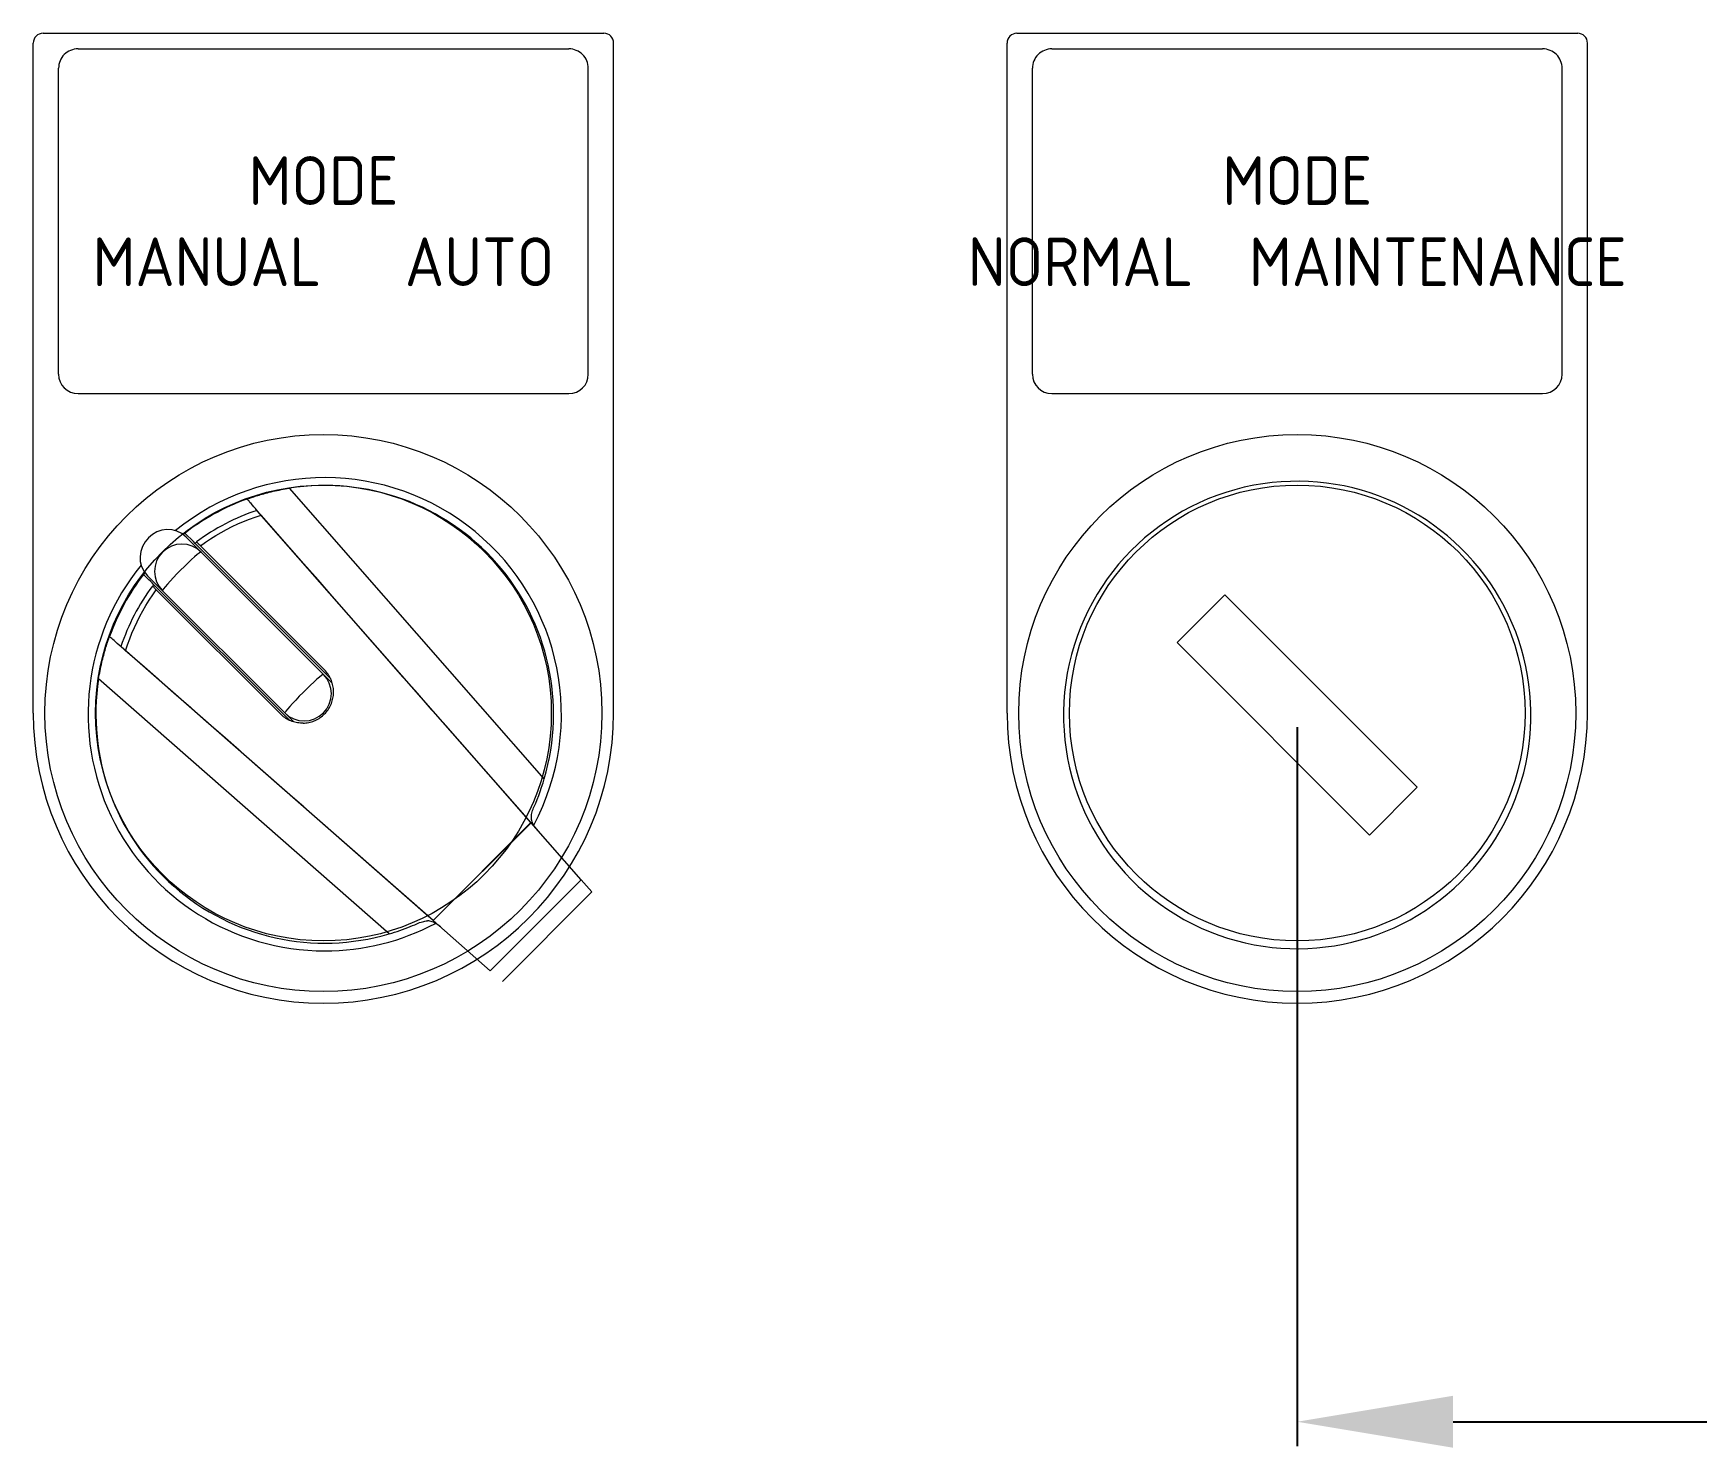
# Model space of a CAD drawing. Header units: millimetres. Extents: x 42356 to 50646, y 31507 to 39566.
# Drawn here: x 43291.1 to 43376.5, y 32936.4 to 33009 of the extents above; entities that cross this region are included whole.
import ezdxf

# ---------------------------------------------------------------- set-up
doc = ezdxf.new("R2010")
doc.units = ezdxf.units.MM
doc.layers.add('! NO PLOT !', color=7, linetype='Continuous', true_color=0xff75dd, plot=False)
doc.layers.add('000-PI-Oprema', color=30, linetype='Continuous', lineweight=5)
doc.layers.add('000-PI_TEXT', color=7, linetype='Continuous')
doc.styles.add('PI0', font='isocpeur.ttf', dxfattribs={"width": 0.9})
doc.styles.get("Standard").update_dxf_attribs({"font": 'arial.ttf'})
doc.dimstyles.new('ISO-25-lb', dxfattribs={"dimtxt": 8, "dimasz": 8, "dimexe": 1.25, "dimexo": 0.625, "dimtad": 1, "dimtxsty": 'Standard', "dimcen": 5, "dimadec": 0, "dimazin": 0, "dimtfac": 1, "dimtmove": 0, "dimatfit": 3, "dimfxl": 0, "dimarcsym": 0})

# ---------------------------------------------------------------- blocks, each defined once
blk = doc.blocks.new('podloska')
at = {"layer": '000-PI-Oprema'}
for p, q in [((43279.196, 39098.35), (43307.996, 39098.35)), ((43278.696, 39063.45), (43278.696, 39097.85)), ((43280.996, 39097.55), (43306.196, 39097.55)), ((43308.496, 39063.45), (43308.496, 39097.85)), ((43279.996, 39080.85), (43279.996, 39096.55)), ((43307.196, 39080.85), (43307.196, 39096.55)), ((43280.996, 39079.85), (43306.196, 39079.85))]:
    blk.add_line(p, q, dxfattribs=at)
blk.add_circle((43293.596, 39063.45), 14.3, dxfattribs=at)
at = {"layer": '000-PI-Oprema', "ltscale": 0.25}
blk.add_circle((43293.596, 39063.45), 11.7, dxfattribs=at)
at = {"layer": '000-PI-Oprema'}
for centre, radius, start, end in [((43279.196, 39097.85), 0.5, 89.99996, 179.99983), ((43307.996, 39097.85), 0.5, 0.00017, 90.00004), ((43280.996, 39096.55), 1, 90.00002, 180.00009), ((43306.196, 39096.55), 1, 359.99991, 89.99998), ((43280.996, 39080.85), 1, 180, 269.99998), ((43306.196, 39080.85), 1, 270.00002, 0), ((43293.596, 39063.45), 14.9, 180, 0)]:
    blk.add_arc(centre, radius, start, end, dxfattribs=at)
blk = doc.blocks.new('*D220')
at = {"layer": '! NO PLOT !', "color": 0, "linetype": 'Continuous', "lineweight": -2, "ltscale": 0.25, "transparency": 16777216}
for p, q in [((43356.017, 32973.364), (43356.017, 32936.451)), ((43431.017, 32973.364), (43431.017, 32936.451)), ((43364.017, 32937.701), (43423.017, 32937.701))]:
    blk.add_line(p, q, dxfattribs=at)
at = {"layer": '! NO PLOT !', "color": 0, "ltscale": 0.25, "transparency": 16777216}
for points in [[(43364.017, 32939.034), (43364.017, 32936.367), (43356.017, 32937.701)], [(43423.017, 32939.034), (43423.017, 32936.367), (43431.017, 32937.701)]]:
    blk.add_solid(points, dxfattribs=at)
at = {"layer": 'Defpoints', "color": 0, "ltscale": 0.25, "transparency": 16777216}
for p in [(43356.017, 32973.989), (43431.017, 32973.989), (43431.017, 32937.701)]:
    blk.add_point(p, dxfattribs=at)
at = {"layer": '! NO PLOT !', "color": 0, "ltscale": 0.25, "transparency": 16777216, "insert": (43393.517, 32942.394), "char_height": 8, "attachment_point": 5}
blk.add_mtext('75', dxfattribs=at)

msp = doc.modelspace()

# ---------------------------------------------------------------- linework, layer by layer
at = {"layer": '000-PI-Oprema'}
for p, q in [((43302.503, 32985.216), (43302.569, 32985.237)), ((43302.569, 32985.237), (43302.639, 32985.258)), ((43302.639, 32985.258), (43302.711, 32985.28)), ((43302.711, 32985.28), (43302.788, 32985.303)), ((43302.788, 32985.303), (43302.87, 32985.326)), ((43302.87, 32985.326), (43302.955, 32985.35)), ((43302.955, 32985.35), (43303.044, 32985.375)), ((43303.044, 32985.375), (43303.136, 32985.399)), ((43303.136, 32985.399), (43303.232, 32985.423)), ((43303.232, 32985.423), (43303.33, 32985.447)), ((43303.33, 32985.447), (43303.43, 32985.471)), ((43303.43, 32985.471), (43303.532, 32985.494)), ((43303.532, 32985.494), (43303.636, 32985.517)), ((43303.636, 32985.517), (43303.741, 32985.539)), ((43303.741, 32985.539), (43303.847, 32985.56)), ((43303.847, 32985.56), (43303.952, 32985.58)), ((43303.952, 32985.58), (43304.058, 32985.599)), ((43304.058, 32985.599), (43304.162, 32985.616)), ((43304.162, 32985.616), (43304.266, 32985.633)), ((43317.357, 32970.715), (43304.266, 32985.633)), ((43302.093, 32985.076), (43302.096, 32985.077)), ((43302.097, 32985.072), (43302.093, 32985.076)), ((43302.096, 32985.077), (43302.104, 32985.08)), ((43302.109, 32985.058), (43302.097, 32985.072)), ((43302.104, 32985.08), (43302.119, 32985.085)), ((43302.13, 32985.035), (43302.109, 32985.058)), ((43302.119, 32985.085), (43302.139, 32985.093)), ((43302.159, 32985.002), (43302.13, 32985.035)), ((43302.139, 32985.093), (43302.165, 32985.102)), ((43302.197, 32984.959), (43302.159, 32985.002)), ((43302.165, 32985.102), (43302.197, 32985.113)), ((43302.197, 32985.113), (43302.235, 32985.126)), ((43302.244, 32984.905), (43302.197, 32984.959)), ((43302.235, 32985.126), (43302.278, 32985.141)), ((43302.3, 32984.84), (43302.244, 32984.905)), ((43302.278, 32985.141), (43302.327, 32985.158)), ((43302.366, 32984.765), (43302.3, 32984.84)), ((43302.327, 32985.158), (43302.381, 32985.176)), ((43302.441, 32984.679), (43302.366, 32984.765)), ((43302.381, 32985.176), (43302.44, 32985.195)), ((43302.44, 32985.195), (43302.503, 32985.216)), ((43302.526, 32984.583), (43302.441, 32984.679)), ((43302.621, 32984.475), (43302.526, 32984.583)), ((43302.634, 32984.458), (43302.606, 32984.49)), ((43316.359, 32968.82), (43302.621, 32984.475)), ((43302.663, 32984.425), (43302.634, 32984.458)), ((43302.693, 32984.391), (43302.663, 32984.425)), ((43302.723, 32984.357), (43302.693, 32984.391)), ((43301.046, 32983.517), (43301.331, 32983.661)), ((43301.331, 32983.661), (43301.621, 32983.796)), ((43301.621, 32983.796), (43301.915, 32983.923)), ((43301.915, 32983.923), (43302.212, 32984.04)), ((43302.212, 32984.04), (43302.514, 32984.149)), ((43302.514, 32984.149), (43302.818, 32984.248)), ((43302.754, 32984.321), (43302.723, 32984.357)), ((43302.786, 32984.285), (43302.754, 32984.321)), ((43302.818, 32984.248), (43302.786, 32984.285)), ((43303.548, 32983.416), (43302.818, 32984.248)), ((43298.907, 32983.322), (43298.903, 32983.326)), ((43298.919, 32983.309), (43298.907, 32983.322)), ((43298.94, 32983.289), (43298.919, 32983.309)), ((43298.969, 32983.26), (43298.94, 32983.289)), ((43306.015, 32976.072), (43298.967, 32983.12)), ((43299.007, 32983.221), (43298.969, 32983.26)), ((43299.252, 32982.976), (43299.007, 32983.221)), ((43299.337, 32982.892), (43299.252, 32982.976)), ((43299.431, 32982.797), (43299.337, 32982.892)), ((43306.392, 32975.837), (43299.431, 32982.797)), ((43299.551, 32982.819), (43299.498, 32982.872)), ((43299.579, 32982.792), (43299.551, 32982.819)), ((43299.607, 32982.763), (43299.579, 32982.792)), ((43299.695, 32982.675), (43299.607, 32982.763)), ((43299.695, 32982.675), (43299.955, 32982.86)), ((43306.069, 32976.301), (43299.695, 32982.675)), ((43299.955, 32982.86), (43300.22, 32983.036)), ((43300.22, 32983.036), (43300.49, 32983.205)), ((43300.49, 32983.205), (43300.766, 32983.365)), ((43300.766, 32983.365), (43301.046, 32983.517)), ((43304.278, 32982.584), (43303.548, 32983.416)), ((43305.008, 32981.753), (43304.278, 32982.584)), ((43296.786, 32981.2), (43296.782, 32981.204)), ((43296.798, 32981.188), (43296.786, 32981.2)), ((43296.819, 32981.168), (43296.798, 32981.188)), ((43296.848, 32981.138), (43296.819, 32981.168)), ((43296.886, 32981.1), (43296.848, 32981.138)), ((43296.933, 32981.053), (43296.886, 32981.1)), ((43296.99, 32980.996), (43296.933, 32981.053)), ((43304.495, 32973.632), (43296.987, 32981.14)), ((43297.056, 32980.931), (43296.99, 32980.996)), ((43305.738, 32980.921), (43305.008, 32981.753)), ((43297.131, 32980.855), (43297.056, 32980.931)), ((43297.071, 32979.888), (43297.248, 32980.153)), ((43297.216, 32980.77), (43297.131, 32980.855)), ((43297.31, 32980.676), (43297.216, 32980.77)), ((43297.316, 32980.529), (43297.235, 32980.609)), ((43297.248, 32980.153), (43297.432, 32980.412)), ((43304.27, 32973.716), (43297.31, 32980.676)), ((43297.344, 32980.501), (43297.316, 32980.529)), ((43297.432, 32980.412), (43297.344, 32980.501)), ((43303.806, 32974.039), (43297.432, 32980.412)), ((43306.468, 32980.089), (43305.738, 32980.921)), ((43296.59, 32979.061), (43296.742, 32979.342)), ((43296.742, 32979.342), (43296.903, 32979.617)), ((43296.903, 32979.617), (43297.071, 32979.888)), ((43307.197, 32979.258), (43306.468, 32980.089)), ((43307.927, 32978.427), (43307.197, 32979.258)), ((43296.185, 32978.193), (43296.311, 32978.487)), ((43296.311, 32978.487), (43296.446, 32978.776)), ((43296.446, 32978.776), (43296.59, 32979.061)), ((43308.656, 32977.596), (43307.927, 32978.427)), ((43294.871, 32977.538), (43294.892, 32977.605)), ((43294.892, 32977.605), (43294.912, 32977.668)), ((43294.912, 32977.668), (43294.931, 32977.726)), ((43294.931, 32977.726), (43294.949, 32977.78)), ((43294.949, 32977.78), (43294.966, 32977.829)), ((43294.966, 32977.829), (43294.981, 32977.872)), ((43294.981, 32977.872), (43294.994, 32977.91)), ((43294.994, 32977.91), (43295.005, 32977.942)), ((43295.005, 32977.942), (43295.015, 32977.969)), ((43295.015, 32977.969), (43295.022, 32977.989)), ((43295.022, 32977.989), (43295.027, 32978.003)), ((43295.027, 32978.003), (43295.03, 32978.011)), ((43295.03, 32978.011), (43295.031, 32978.014)), ((43295.036, 32978.01), (43295.031, 32978.014)), ((43295.049, 32977.998), (43295.036, 32978.01)), ((43295.073, 32977.978), (43295.049, 32977.998)), ((43295.106, 32977.949), (43295.073, 32977.978)), ((43295.149, 32977.911), (43295.106, 32977.949)), ((43295.203, 32977.864), (43295.149, 32977.911)), ((43295.267, 32977.807), (43295.203, 32977.864)), ((43295.342, 32977.741), (43295.267, 32977.807)), ((43295.428, 32977.666), (43295.342, 32977.741)), ((43295.525, 32977.581), (43295.428, 32977.666)), ((43295.632, 32977.487), (43295.525, 32977.581)), ((43295.859, 32977.289), (43295.959, 32977.594)), ((43295.959, 32977.594), (43296.067, 32977.895)), ((43296.067, 32977.895), (43296.185, 32978.193)), ((43310.115, 32975.934), (43308.656, 32977.596)), ((43294.636, 32976.677), (43294.66, 32976.778)), ((43294.66, 32976.778), (43294.684, 32976.876)), ((43294.684, 32976.876), (43294.709, 32976.971)), ((43294.709, 32976.971), (43294.733, 32977.064)), ((43294.733, 32977.064), (43294.757, 32977.153)), ((43294.757, 32977.153), (43294.781, 32977.238)), ((43294.781, 32977.238), (43294.804, 32977.319)), ((43294.804, 32977.319), (43294.827, 32977.396)), ((43294.827, 32977.396), (43294.849, 32977.469)), ((43294.849, 32977.469), (43294.871, 32977.538)), ((43295.65, 32977.473), (43295.618, 32977.501)), ((43311.288, 32963.748), (43295.632, 32977.487)), ((43295.683, 32977.444), (43295.65, 32977.473)), ((43295.716, 32977.415), (43295.683, 32977.444)), ((43295.751, 32977.384), (43295.716, 32977.415)), ((43295.786, 32977.353), (43295.751, 32977.384)), ((43295.822, 32977.322), (43295.786, 32977.353)), ((43295.859, 32977.289), (43295.822, 32977.322)), ((43296.691, 32976.559), (43295.859, 32977.289)), ((43294.474, 32975.842), (43294.491, 32975.945)), ((43309.393, 32962.75), (43294.474, 32975.842)), ((43294.491, 32975.945), (43294.509, 32976.05)), ((43294.509, 32976.05), (43294.528, 32976.155)), ((43294.528, 32976.155), (43294.548, 32976.261)), ((43294.548, 32976.261), (43294.569, 32976.366)), ((43294.569, 32976.366), (43294.591, 32976.471)), ((43294.591, 32976.471), (43294.613, 32976.575)), ((43294.613, 32976.575), (43294.636, 32976.677)), ((43297.523, 32975.829), (43296.691, 32976.559)), ((43306.475, 32975.612), (43306.015, 32976.072)), ((43306.118, 32976.249), (43306.069, 32976.301)), ((43306.166, 32976.195), (43306.118, 32976.249)), ((43306.21, 32976.139), (43306.166, 32976.195)), ((43306.253, 32976.081), (43306.21, 32976.139)), ((43306.292, 32976.021), (43306.253, 32976.081)), ((43306.329, 32975.96), (43306.292, 32976.021)), ((43306.363, 32975.896), (43306.329, 32975.96)), ((43306.394, 32975.832), (43306.363, 32975.896)), ((43310.844, 32975.103), (43310.115, 32975.934)), ((43298.355, 32975.099), (43297.523, 32975.829)), ((43299.186, 32974.369), (43298.355, 32975.099)), ((43306.422, 32975.766), (43306.394, 32975.832)), ((43306.448, 32975.698), (43306.422, 32975.766)), ((43306.47, 32975.63), (43306.448, 32975.698)), ((43306.489, 32975.561), (43306.47, 32975.63)), ((43306.505, 32975.491), (43306.489, 32975.561)), ((43306.518, 32975.42), (43306.505, 32975.491)), ((43306.527, 32975.349), (43306.518, 32975.42)), ((43306.518, 32974.92), (43306.527, 32974.991)), ((43306.534, 32975.278), (43306.527, 32975.349)), ((43306.527, 32974.991), (43306.534, 32975.062)), ((43306.537, 32975.206), (43306.534, 32975.278)), ((43306.534, 32975.062), (43306.537, 32975.134)), ((43306.537, 32975.134), (43306.537, 32975.206)), ((43311.573, 32974.272), (43310.844, 32975.103)), ((43300.018, 32973.64), (43299.186, 32974.369)), ((43306.118, 32974.09), (43306.166, 32974.145)), ((43306.166, 32974.145), (43306.21, 32974.201)), ((43306.21, 32974.201), (43306.253, 32974.259)), ((43306.253, 32974.259), (43306.292, 32974.319)), ((43306.292, 32974.319), (43306.329, 32974.38)), ((43306.329, 32974.38), (43306.363, 32974.444)), ((43306.363, 32974.444), (43306.394, 32974.508)), ((43306.394, 32974.508), (43306.422, 32974.574)), ((43306.422, 32974.574), (43306.448, 32974.642)), ((43306.448, 32974.642), (43306.47, 32974.71)), ((43306.47, 32974.71), (43306.489, 32974.779)), ((43306.489, 32974.779), (43306.505, 32974.849)), ((43306.505, 32974.849), (43306.518, 32974.92)), ((43312.302, 32973.442), (43311.573, 32974.272)), ((43300.849, 32972.91), (43300.018, 32973.64)), ((43303.858, 32973.989), (43303.806, 32974.039)), ((43303.912, 32973.942), (43303.858, 32973.989)), ((43303.968, 32973.897), (43303.912, 32973.942)), ((43304.026, 32973.855), (43303.968, 32973.897)), ((43304.086, 32973.815), (43304.026, 32973.855)), ((43304.148, 32973.778), (43304.086, 32973.815)), ((43304.211, 32973.744), (43304.148, 32973.778)), ((43304.276, 32973.713), (43304.211, 32973.744)), ((43304.342, 32973.685), (43304.276, 32973.713)), ((43304.409, 32973.66), (43304.342, 32973.685)), ((43304.477, 32973.638), (43304.409, 32973.66)), ((43304.546, 32973.618), (43304.477, 32973.638)), ((43304.616, 32973.602), (43304.546, 32973.618)), ((43304.687, 32973.59), (43304.616, 32973.602)), ((43304.758, 32973.58), (43304.687, 32973.59)), ((43304.83, 32973.574), (43304.758, 32973.58)), ((43304.902, 32973.57), (43304.83, 32973.574)), ((43304.973, 32973.57), (43304.902, 32973.57)), ((43304.973, 32973.57), (43305.045, 32973.574)), ((43305.045, 32973.574), (43305.117, 32973.58)), ((43305.117, 32973.58), (43305.188, 32973.59)), ((43305.188, 32973.59), (43305.258, 32973.602)), ((43305.258, 32973.602), (43305.328, 32973.618)), ((43305.328, 32973.618), (43305.398, 32973.638)), ((43305.398, 32973.638), (43305.466, 32973.66)), ((43305.466, 32973.66), (43305.533, 32973.685)), ((43305.533, 32973.685), (43305.599, 32973.713)), ((43305.599, 32973.713), (43305.664, 32973.744)), ((43305.664, 32973.744), (43305.727, 32973.778)), ((43305.727, 32973.778), (43305.789, 32973.815)), ((43305.789, 32973.815), (43305.849, 32973.855)), ((43305.849, 32973.855), (43305.907, 32973.897)), ((43305.907, 32973.897), (43305.963, 32973.942)), ((43305.963, 32973.942), (43306.017, 32973.989)), ((43306.017, 32973.989), (43306.069, 32974.039)), ((43306.069, 32974.039), (43306.118, 32974.09)), ((43313.03, 32972.611), (43312.302, 32973.442)), ((43301.681, 32972.181), (43300.849, 32972.91)), ((43314.488, 32970.951), (43313.03, 32972.611)), ((43302.512, 32971.451), (43301.681, 32972.181)), ((43304.174, 32969.993), (43302.512, 32971.451)), ((43315.216, 32970.12), (43314.488, 32970.951)), ((43317.292, 32970.5), (43317.357, 32970.715)), ((43305.005, 32969.264), (43304.174, 32969.993)), ((43316.673, 32968.46), (43315.216, 32970.12)), ((43317.069, 32969.856), (43317.146, 32970.066)), ((43317.146, 32970.066), (43317.221, 32970.282)), ((43317.221, 32970.282), (43317.292, 32970.5)), ((43305.835, 32968.535), (43305.005, 32969.264)), ((43315.532, 32969.76), (43315.533, 32969.761)), ((43316.716, 32968.945), (43316.733, 32969.012)), ((43316.733, 32969.012), (43316.755, 32969.08)), ((43316.755, 32969.08), (43316.78, 32969.151)), ((43316.78, 32969.151), (43316.808, 32969.223)), ((43316.808, 32969.223), (43316.84, 32969.298)), ((43316.84, 32969.298), (43316.914, 32969.469)), ((43316.914, 32969.469), (43316.991, 32969.655)), ((43316.991, 32969.655), (43317.069, 32969.856)), ((43306.666, 32967.806), (43305.835, 32968.535)), ((43311.647, 32963.435), (43316.673, 32968.46)), ((43311.651, 32963.429), (43316.678, 32968.456)), ((43316.358, 32968.819), (43316.359, 32968.82)), ((43316.678, 32968.456), (43316.359, 32968.82)), ((43319.251, 32965.524), (43316.678, 32968.456)), ((43316.692, 32968.751), (43316.695, 32968.815)), ((43316.695, 32968.688), (43316.692, 32968.751)), ((43316.695, 32968.815), (43316.703, 32968.879)), ((43316.702, 32968.627), (43316.695, 32968.688)), ((43316.715, 32968.567), (43316.702, 32968.627)), ((43316.703, 32968.879), (43316.716, 32968.945)), ((43316.733, 32968.507), (43316.715, 32968.567)), ((43316.756, 32968.448), (43316.733, 32968.507)), ((43316.785, 32968.389), (43316.756, 32968.448)), ((43316.819, 32968.329), (43316.785, 32968.389)), ((43316.858, 32968.27), (43316.819, 32968.329)), ((43316.901, 32968.209), (43316.858, 32968.27)), ((43316.949, 32968.149), (43316.901, 32968.209)), ((43317.001, 32968.089), (43316.949, 32968.149)), ((43307.496, 32967.077), (43306.666, 32967.806)), ((43309.987, 32964.891), (43307.496, 32967.077)), ((43311.647, 32963.435), (43309.987, 32964.891)), ((43314.583, 32960.856), (43319.251, 32965.524)), ((43315.206, 32960.309), (43319.798, 32964.901)), ((43319.798, 32964.901), (43319.251, 32965.524)), ((43310.346, 32964.574), (43310.347, 32964.575)), ((43310.081, 32962.975), (43310.214, 32963.025)), ((43310.214, 32963.025), (43310.344, 32963.074)), ((43310.344, 32963.074), (43310.47, 32963.124)), ((43310.47, 32963.124), (43310.589, 32963.173)), ((43310.589, 32963.173), (43310.703, 32963.221)), ((43310.703, 32963.221), (43310.809, 32963.267)), ((43310.809, 32963.267), (43310.884, 32963.299)), ((43310.884, 32963.299), (43310.956, 32963.327)), ((43310.956, 32963.327), (43311.027, 32963.353)), ((43311.027, 32963.353), (43311.096, 32963.374)), ((43311.096, 32963.374), (43311.164, 32963.391)), ((43311.164, 32963.391), (43311.229, 32963.404)), ((43311.229, 32963.404), (43311.294, 32963.412)), ((43311.288, 32963.748), (43311.289, 32963.749)), ((43311.651, 32963.429), (43311.288, 32963.748)), ((43311.294, 32963.412), (43311.357, 32963.415)), ((43311.419, 32963.413), (43311.357, 32963.415)), ((43311.48, 32963.405), (43311.419, 32963.413)), ((43311.541, 32963.392), (43311.48, 32963.405)), ((43311.601, 32963.374), (43311.541, 32963.392)), ((43311.661, 32963.351), (43311.601, 32963.374)), ((43314.583, 32960.856), (43311.651, 32963.429)), ((43311.72, 32963.322), (43311.661, 32963.351)), ((43311.778, 32963.288), (43311.72, 32963.322)), ((43311.838, 32963.25), (43311.778, 32963.288)), ((43311.898, 32963.206), (43311.838, 32963.25)), ((43311.958, 32963.158), (43311.898, 32963.206)), ((43312.019, 32963.107), (43311.958, 32963.158)), ((43309.393, 32962.75), (43309.529, 32962.791)), ((43309.529, 32962.791), (43309.667, 32962.834)), ((43309.667, 32962.834), (43309.806, 32962.88)), ((43309.806, 32962.88), (43309.944, 32962.927)), ((43309.944, 32962.927), (43310.081, 32962.975))]:
    msp.add_line(p, q, dxfattribs=at)
for points in [[(43298.489, 32983.434), (43298.241, 32983.497), (43297.981, 32983.51), (43297.721, 32983.472), (43297.469, 32983.385), (43297.235, 32983.253), (43297.027, 32983.08), (43296.854, 32982.873), (43296.722, 32982.639), (43296.635, 32982.387), (43296.598, 32982.126), (43296.611, 32981.867), (43296.673, 32981.618)], [(43299.733, 32982.354), (43299.522, 32982.528), (43299.28, 32982.657), (43299.018, 32982.736), (43298.745, 32982.762), (43298.472, 32982.735), (43298.21, 32982.655), (43297.968, 32982.525), (43297.756, 32982.351), (43297.582, 32982.139), (43297.452, 32981.897), (43297.372, 32981.635), (43297.345, 32981.362), (43297.372, 32981.089), (43297.451, 32980.827), (43297.58, 32980.586), (43297.753, 32980.374)], [(43298.967, 32983.12), (43298.744, 32983.302), (43298.489, 32983.434)], [(43299.733, 32982.354), (43299.703, 32982.347), (43299.635, 32982.301), (43299.534, 32982.22), (43299.402, 32982.106), (43299.244, 32981.963), (43299.068, 32981.797), (43298.879, 32981.615), (43298.684, 32981.423), (43298.492, 32981.229), (43298.31, 32981.04), (43298.144, 32980.863), (43298.002, 32980.706), (43297.887, 32980.574), (43297.806, 32980.472), (43297.761, 32980.405), (43297.753, 32980.374)], [(43296.673, 32981.618), (43296.806, 32981.363), (43296.987, 32981.14)], [(43306.015, 32976.072), (43305.985, 32976.064), (43305.918, 32976.019), (43305.816, 32975.938), (43305.684, 32975.824), (43305.527, 32975.681), (43305.35, 32975.515), (43305.161, 32975.333), (43304.967, 32975.141), (43304.775, 32974.946), (43304.592, 32974.757), (43304.427, 32974.581), (43304.284, 32974.424), (43304.17, 32974.292), (43304.088, 32974.19), (43304.043, 32974.123), (43304.035, 32974.092)], [(43304.035, 32974.092), (43304.247, 32973.918), (43304.489, 32973.789), (43304.751, 32973.71), (43305.024, 32973.683), (43305.297, 32973.71), (43305.56, 32973.79), (43305.801, 32973.92), (43306.014, 32974.094), (43306.188, 32974.306), (43306.317, 32974.548), (43306.397, 32974.81), (43306.424, 32975.083), (43306.398, 32975.356), (43306.318, 32975.618), (43306.189, 32975.86), (43306.015, 32976.072)]]:
    msp.add_lwpolyline(points, dxfattribs=at)
at = {"layer": '000-PI-Oprema', "elevation": 0}
msp.add_lwpolyline([(43349.853, 32977.704), (43352.302, 32980.153), (43362.182, 32970.274), (43359.732, 32967.824)], close=True, dxfattribs=at)
at = {"layer": '000-PI-Oprema'}
for centre, radius, start, end in [((43306.083, 32974.024), 12.15, 332.06339, 129.08147), ((43306.083, 32974.024), 11.75, 343.63927, 98.89794), ((43356.017, 32973.989), 12, 100.73138, 248.09078), ((43356.017, 32973.989), 12, 248.09078, 100.73138), ((43306.083, 32974.024), 11.75, 109.84984, 128.23046), ((43306.069, 32974.039), 11.01, 108.33018, 126.64371), ((43306.083, 32974.024), 11.01, 108.33018, 108.33753), ((43306.083, 32974.024), 11.01, 126.64371, 127.16937), ((43306.083, 32974.024), 12.15, 140.91853, 270), ((43306.083, 32974.024), 11.75, 142.33437, 160.15016), ((43306.083, 32974.024), 11.75, 141.76954, 142.33437), ((43306.069, 32974.039), 11.01, 143.35629, 161.66982), ((43306.083, 32974.024), 11.01, 142.83063, 143.35629), ((43306.083, 32974.024), 11.01, 161.66247, 161.66982), ((43306.083, 32974.024), 11.75, 171.10206, 286.36073), ((43306.083, 32974.024), 12.15, 270, 297.93658)]:
    msp.add_arc(centre, radius, start, end, dxfattribs=at)

# ---------------------------------------------------------------- block references
for p in [(12.421, -6089.361), (62.421, -6089.361)]:
    msp.add_blockref('podloska', p, dxfattribs=at)

# ---------------------------------------------------------------- texts
at = {"layer": '000-PI_TEXT', "char_height": 2.5, "attachment_point": 5, "style": 'PI0'}
for s, insert, width in [('MODE\\PMANUAL   AUTO', (43306.017, 32999.339), 24.5), ('MODE\\PNORMAL  MAINTENANCE', (43356.017, 32999.339), 35.47392)]:
    msp.add_mtext(s, dxfattribs=dict(at, insert=insert, width=width))

# ---------------------------------------------------------------- dimensions: what is measured, and where the dimension line sits
at = {"layer": '! NO PLOT !', "ltscale": 0.25}
dim = msp.add_linear_dim(base=(43431.017, 32937.701), p1=(43356.017, 32973.989), p2=(43431.017, 32973.989), dimstyle='ISO-25-lb', dxfattribs=at)
dim.commit()
dim.dimension.update_dxf_attribs({"geometry": '*D220', "text_midpoint": (43393.517, 32942.394)})

doc.saveas('drawing.dxf')
